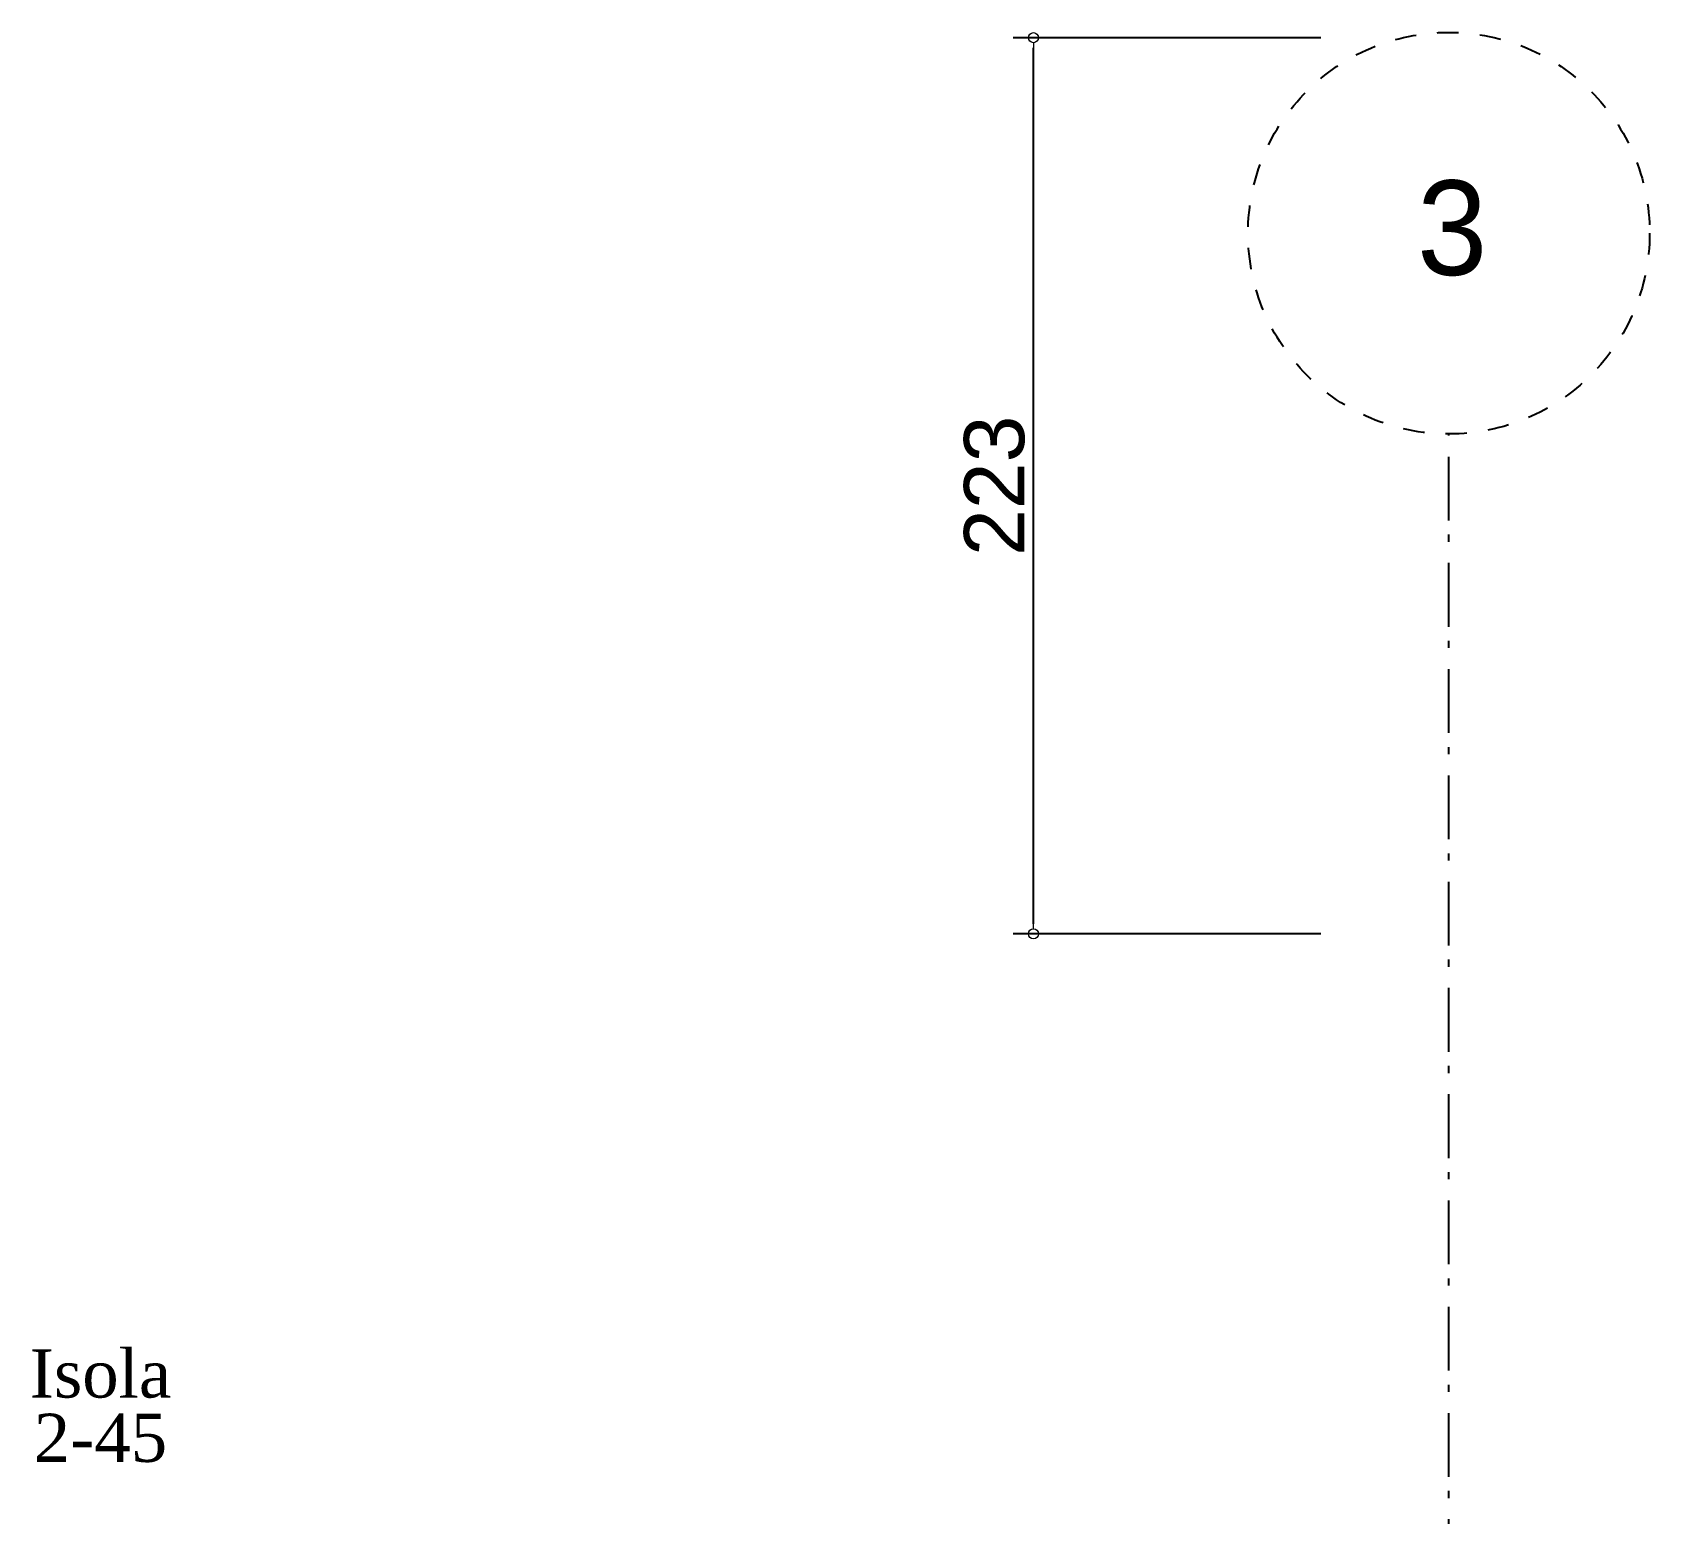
# Model space of a CAD drawing. Extents: x -2932 to 12371, y 2178 to 6224.
# Drawn here: x 4658.2 to 5061, y 5551.6 to 5920.4 of the extents above; entities that cross this region are included whole.
import ezdxf

# ---------------------------------------------------------------- set-up
doc = ezdxf.new("R2010")
doc.units = 0
doc.header["$PDMODE"] = 67
doc.linetypes.add('Style de ligne -6', pattern=[1.04164, 0.625, -0.20828, 0.06943, -0.13893])
doc.linetypes.add('VW-01', pattern=[0.41656, 0.20828, -0.20828])
doc.layers.get('0').update_dxf_attribs({"color": 252})
doc.layers.add('_GAZELEC-BOITE INCORPO', color=36, linetype='Continuous', lineweight=18)
doc.layers.add('B Général', color=252, linetype='Continuous')
doc.layers.add('prlm-VMC', color=93, linetype='Continuous')
doc.styles.add('Arial', font='arial.ttf')
doc.styles.add('Eurostile', font='')
doc.styles.add('prlm-vmc', font='pala.ttf', dxfattribs={"height": 14})
doc.styles.get('Eurostile').set_extended_font_data('Eurostile')
doc.dimstyles.new('200', dxfattribs={"dimscale": 0.1, "dimtxt": 150, "dimasz": 25, "dimexe": 50, "dimexo": 50, "dimgap": 20, "dimtad": 1, "dimdec": 0, "dimdsep": 46, "dimtxsty": 'Arial', "dimblk1": 'DOTBLANK', "dimblk2": 'DOTBLANK', "dimsah": 1, "dimcen": 25, "dimclrd": 5, "dimclre": 5, "dimadec": 0, "dimazin": 0, "dimtfac": 1, "dimtdec": 0, "dimtmove": 0, "dimatfit": 3, "dimldrblk": 'DOTBLANK', "dimfxl": 50, "dimtolj": 1, "dimtzin": 0, "dimarcsym": 0})

# ---------------------------------------------------------------- blocks, each defined once
blk = doc.blocks.new('_DOTBLANK')
at = {"color": 0, "linetype": 'ByBlock'}
blk.add_line((-0.5, 0), (-1, 0), dxfattribs=at)
blk.add_circle((0, 0), 0.5, dxfattribs=at)
blk = doc.blocks.new('*D292')
at = {"layer": '_GAZELEC-BOITE INCORPO', "color": 5, "lineweight": -2, "transparency": 16777216}
for p, q in [((4979.1, 5919.06), (4902.51, 5919.06)), ((4907.51, 5698.43), (4907.51, 5916.56)), ((4979.1, 5695.93), (4902.51, 5695.93))]:
    blk.add_line(p, q, dxfattribs=at)
at = {"layer": 'Defpoints', "color": 0, "transparency": 16777216}
for p in [(4907.51, 5919.06), (4984.1, 5919.06), (4984.1, 5695.93)]:
    blk.add_point(p, dxfattribs=at)
at = {"layer": '_GAZELEC-BOITE INCORPO', "color": 5, "lineweight": -2, "transparency": 16777216, "xscale": 2.5, "yscale": 2.5, "zscale": 2.5}
for p, rotation in [((4907.51, 5919.06), 90), ((4907.51, 5695.93), 270)]:
    blk.add_blockref('_DOTBLANK', p, dxfattribs=dict(at, rotation=rotation))
at = {"layer": '_GAZELEC-BOITE INCORPO', "color": 0, "transparency": 16777216, "insert": (4897.84, 5807.49), "char_height": 15, "attachment_point": 5, "rotation": 90, "style": 'Arial'}
blk.add_mtext('\\A1;223', dxfattribs=at)

msp = doc.modelspace()

# ---------------------------------------------------------------- linework, layer by layer
at = {"layer": 'B Général', "linetype": 'Style de ligne -6', "ltscale": 25.4}
msp.add_line((5010.965, 3285.389), (5010.965, 5820.389), dxfattribs=at)
at = {"layer": 'B Général', "linetype": 'VW-01', "ltscale": 25.4}
msp.add_circle((5010.965, 5870.389), 50, dxfattribs=at)

# ---------------------------------------------------------------- texts
at = {"layer": 'B Général', "insert": (5003.046, 5883.512), "char_height": 23.53, "attachment_point": 1, "line_spacing_factor": 0.894142, "style": 'Eurostile'}
msp.add_mtext('3', dxfattribs=at)
at = {"layer": 'prlm-VMC', "insert": (4675.21, 5578.383), "char_height": 12, "width": 20.51, "attachment_point": 5, "line_spacing_factor": 0.8, "style": 'prlm-vmc', "bg_fill": 3, "box_fill_scale": 1.1, "bg_fill_color": 256, "bg_fill_transparency": 0}
msp.add_mtext('Isola\\P2-45', dxfattribs=at)

# ---------------------------------------------------------------- dimensions: what is measured, and where the dimension line sits
at = {"layer": '_GAZELEC-BOITE INCORPO'}
dim = msp.add_linear_dim(base=(4907.508, 5919.058), p1=(4984.103, 5695.928), p2=(4984.103, 5919.058), angle=90, dimstyle='200', dxfattribs=at)
dim.commit()
dim.dimension.update_dxf_attribs({"geometry": '*D292', "text_midpoint": (4897.844, 5807.493)})

doc.saveas('drawing.dxf')
